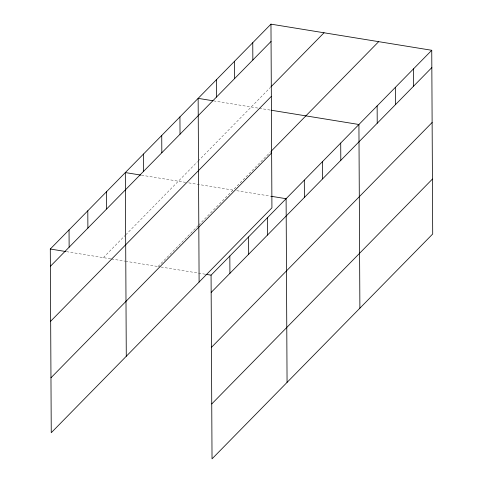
<?xml version="1.0" encoding="UTF-8"?>
<svg xmlns="http://www.w3.org/2000/svg" width="483" height="483" viewBox="0 0 483 483"><rect width="100%" height="100%" fill="white"/><g stroke="black" fill="none" stroke-linecap="round" stroke-linejoin="round"><path stroke-width="0.36" stroke-dasharray="2.42 1.81" d="M103.35 257.644L125.23 235.348M125.755 234.816L197.625 161.576M198.145 161.05L270.45 87.369M158.013 266.531L198.133 225.652M198.652 225.12L270.498 151.91M213.619 100.875L258.586 108.186M259.329 108.301L270.408 110.106M141.531 175.202L185.768 182.393M188.72 182.87L233.041 190.079M236.73 190.676L271.361 196.303M66.503 251.655L110.734 258.846M111.476 258.966L124.771 261.128M125.508 261.249L160.223 266.894M160.96 267.008L197.807 273.004M198.543 273.118L205.172 274.199"/><path stroke-width="0.72" d="M270.969 24.15L271.929 207.841L51.252 432.714L50.292 249.023L270.969 24.15L431.748 50.286L432.708 233.977L212.031 458.85L211.071 275.159L431.748 50.286M50.383 266.308L271.06 41.441M270.969 86.837L324.027 32.778M50.667 321.225L271.343 96.352M271.017 151.384L378.69 41.659M50.963 377.803L271.639 152.93M211.162 292.444L431.838 67.572M211.451 347.362L432.128 122.489M211.747 403.939L432.424 179.066M212.882 100.754L198.145 98.357L199.105 282.048M271.144 110.227L358.923 124.493L359.889 308.184M140.794 175.081L125.32 172.564L126.28 356.261M271.361 196.303L286.099 198.7L287.065 382.391M50.292 249.023L65.766 251.534M205.915 274.32L211.071 275.159M413.545 68.84L413.635 86.125M395.335 87.387L395.426 104.678M377.132 105.94L377.223 123.231M340.72 143.046L340.811 160.332M322.511 161.6L322.602 178.885M304.308 180.147L304.399 197.438M267.341 217.815L267.431 235.106M252.76 42.703L252.851 59.989M248.588 236.93L248.679 254.215M234.557 61.256L234.647 78.542M229.83 256.044L229.92 273.33M216.348 79.804L216.438 97.095M179.936 116.91L180.026 134.196M161.733 135.463L161.823 152.749M143.523 154.011L143.614 171.302M106.562 191.679L106.652 208.97M87.803 210.793L87.894 228.079M69.045 229.908L69.135 247.193"/></g></svg>
